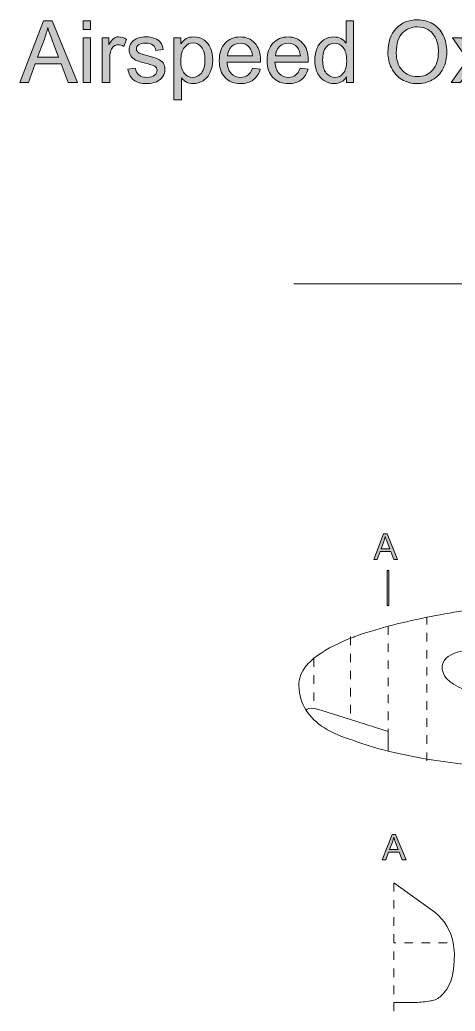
# Model space of a CAD drawing. Header units: millimetres. Extents: x 59 to 361, y 42 to 244.
# Drawn here: x 65 to 97.1, y 170.8 to 243.9 of the extents above; entities that cross this region are included whole.
import ezdxf

# ---------------------------------------------------------------- set-up
doc = ezdxf.new("R2010")
doc.units = ezdxf.units.MM
doc.header["$MEASUREMENT"] = 0
doc.layers.add('4-view', color=7, linetype='Continuous', lineweight=0)
doc.layers.add('Title', color=7, linetype='Continuous', lineweight=0)

# ---------------------------------------------------------------- blocks, each defined once
blk = doc.blocks.new('Block_0')
at = {"layer": '4-view'}
h = blk.add_hatch(color=1, dxfattribs=at)
h.dxf.hatch_style = 2
edge = h.paths.add_edge_path()
edge.add_spline(control_points=[(132.841, 207.99), (132.841, 207.99), (132.841, 210.406), (132.841, 210.406), (132.841, 210.435), (132.864, 210.458), (132.893, 210.458), (132.893, 210.458), (132.893, 210.458), (132.893, 210.458), (132.922, 210.458), (132.946, 210.435), (132.946, 210.406), (132.946, 210.406), (132.946, 210.406), (132.946, 210.406), (132.946, 210.406), (132.946, 207.99), (132.946, 207.99), (132.946, 207.961), (132.922, 207.938), (132.893, 207.938), (132.893, 207.938), (132.893, 207.938), (132.893, 207.938), (132.864, 207.938), (132.841, 207.961), (132.841, 207.99), (132.841, 207.99), (132.841, 207.99), (132.841, 207.99)], knot_values=[0, 0, 0, 0, 1, 1, 1, 2, 2, 2, 3, 3, 3, 4, 4, 4, 5, 5, 5, 6, 6, 6, 7, 7, 7, 8, 8, 8, 9, 9, 9, 10, 10, 10, 10], degree=3, periodic=0)
edge = h.paths.add_edge_path()
edge.add_spline(control_points=[(161.795, 206.937), (161.795, 206.937), (161.795, 209.772), (161.795, 209.772), (161.795, 209.801), (161.818, 209.825), (161.848, 209.825), (161.848, 209.825), (161.848, 209.825), (161.848, 209.825), (161.876, 209.825), (161.9, 209.801), (161.9, 209.772), (161.9, 209.772), (161.9, 209.772), (161.9, 209.772), (161.9, 209.772), (161.9, 206.937), (161.9, 206.937), (161.9, 206.908), (161.876, 206.884), (161.848, 206.884), (161.848, 206.884), (161.848, 206.884), (161.848, 206.884), (161.818, 206.884), (161.795, 206.908), (161.795, 206.937), (161.795, 206.937), (161.795, 206.937), (161.795, 206.937)], knot_values=[0, 0, 0, 0, 1, 1, 1, 2, 2, 2, 3, 3, 3, 4, 4, 4, 5, 5, 5, 6, 6, 6, 7, 7, 7, 8, 8, 8, 9, 9, 9, 10, 10, 10, 10], degree=3, periodic=0)
edge = h.paths.add_edge_path()
edge.add_spline(control_points=[(92.117, 200.742), (92.117, 200.742), (92.117, 203.263), (92.117, 203.263), (92.117, 203.292), (92.14, 203.316), (92.169, 203.316), (92.169, 203.316), (92.169, 203.316), (92.169, 203.316), (92.198, 203.316), (92.221, 203.292), (92.221, 203.263), (92.221, 203.263), (92.221, 203.263), (92.221, 203.263), (92.221, 203.263), (92.221, 200.742), (92.221, 200.742), (92.221, 200.713), (92.198, 200.69), (92.169, 200.69), (92.169, 200.69), (92.169, 200.69), (92.169, 200.69), (92.14, 200.69), (92.117, 200.713), (92.117, 200.742), (92.117, 200.742), (92.117, 200.742), (92.117, 200.742)], knot_values=[0, 0, 0, 0, 1, 1, 1, 2, 2, 2, 3, 3, 3, 4, 4, 4, 5, 5, 5, 6, 6, 6, 7, 7, 7, 8, 8, 8, 9, 9, 9, 10, 10, 10, 10], degree=3, periodic=0)
h = blk.add_hatch(color=1, dxfattribs=at)
h.dxf.hatch_style = 2
edge = h.paths.add_edge_path()
edge.add_spline(control_points=[(91.658, 204.886), (91.658, 204.886), (92.294, 204.886), (92.294, 204.886), (92.294, 204.886), (92.098, 205.406), (92.098, 205.406), (92.038, 205.564), (91.994, 205.694), (91.965, 205.795), (91.941, 205.675), (91.907, 205.555), (91.864, 205.437), (91.864, 205.437), (91.658, 204.886), (91.658, 204.886)], knot_values=[0, 0, 0, 0, 1, 1, 1, 2, 2, 2, 3, 3, 3, 4, 4, 4, 5, 5, 5, 5], degree=3, periodic=0)
edge = h.paths.add_edge_path()
edge.add_spline(control_points=[(91.116, 204.116), (91.116, 204.116), (91.837, 205.992), (91.837, 205.992), (91.837, 205.992), (92.104, 205.992), (92.104, 205.992), (92.104, 205.992), (92.872, 204.116), (92.872, 204.116), (92.872, 204.116), (92.589, 204.116), (92.589, 204.116), (92.589, 204.116), (92.37, 204.684), (92.37, 204.684), (92.37, 204.684), (91.586, 204.684), (91.586, 204.684), (91.586, 204.684), (91.38, 204.116), (91.38, 204.116), (91.38, 204.116), (91.116, 204.116), (91.116, 204.116)], knot_values=[0, 0, 0, 0, 1, 1, 1, 2, 2, 2, 3, 3, 3, 4, 4, 4, 5, 5, 5, 6, 6, 6, 7, 7, 7, 8, 8, 8, 8], degree=3, periodic=0)
h = blk.add_hatch(color=1, dxfattribs=at)
h.dxf.hatch_style = 2
edge = h.paths.add_edge_path()
edge.add_spline(control_points=[(92.287, 182.73), (92.287, 182.73), (92.923, 182.73), (92.923, 182.73), (92.923, 182.73), (92.727, 183.249), (92.727, 183.249), (92.667, 183.407), (92.623, 183.537), (92.594, 183.638), (92.57, 183.518), (92.536, 183.399), (92.493, 183.28), (92.493, 183.28), (92.287, 182.73), (92.287, 182.73)], knot_values=[0, 0, 0, 0, 1, 1, 1, 2, 2, 2, 3, 3, 3, 4, 4, 4, 5, 5, 5, 5], degree=3, periodic=0)
edge = h.paths.add_edge_path()
edge.add_spline(control_points=[(91.745, 181.96), (91.745, 181.96), (92.466, 183.835), (92.466, 183.835), (92.466, 183.835), (92.733, 183.835), (92.733, 183.835), (92.733, 183.835), (93.501, 181.96), (93.501, 181.96), (93.501, 181.96), (93.218, 181.96), (93.218, 181.96), (93.218, 181.96), (92.999, 182.528), (92.999, 182.528), (92.999, 182.528), (92.215, 182.528), (92.215, 182.528), (92.215, 182.528), (92.009, 181.96), (92.009, 181.96), (92.009, 181.96), (91.745, 181.96), (91.745, 181.96)], knot_values=[0, 0, 0, 0, 1, 1, 1, 2, 2, 2, 3, 3, 3, 4, 4, 4, 5, 5, 5, 6, 6, 6, 7, 7, 7, 8, 8, 8, 8], degree=3, periodic=0)
for points, knots in [([(91.116, 204.116), (91.116, 204.116), (91.837, 205.992), (91.837, 205.992), (91.837, 205.992), (92.104, 205.992), (92.104, 205.992), (92.104, 205.992), (92.872, 204.116), (92.872, 204.116), (92.872, 204.116), (92.589, 204.116), (92.589, 204.116), (92.589, 204.116), (92.37, 204.684), (92.37, 204.684), (92.37, 204.684), (91.586, 204.684), (91.586, 204.684), (91.586, 204.684), (91.38, 204.116), (91.38, 204.116), (91.38, 204.116), (91.116, 204.116), (91.116, 204.116)], [0, 0, 0, 0, 1, 1, 1, 2, 2, 2, 3, 3, 3, 4, 4, 4, 5, 5, 5, 6, 6, 6, 7, 7, 7, 8, 8, 8, 8]), ([(91.658, 204.886), (91.658, 204.886), (92.294, 204.886), (92.294, 204.886), (92.294, 204.886), (92.098, 205.406), (92.098, 205.406), (92.038, 205.564), (91.994, 205.694), (91.965, 205.795), (91.941, 205.675), (91.907, 205.555), (91.864, 205.437), (91.864, 205.437), (91.658, 204.886), (91.658, 204.886)], [0, 0, 0, 0, 1, 1, 1, 2, 2, 2, 3, 3, 3, 4, 4, 4, 5, 5, 5, 5]), ([(92.117, 200.742), (92.117, 200.742), (92.117, 203.263), (92.117, 203.263), (92.117, 203.292), (92.14, 203.316), (92.169, 203.316), (92.169, 203.316), (92.169, 203.316), (92.169, 203.316), (92.198, 203.316), (92.221, 203.292), (92.221, 203.263), (92.221, 203.263), (92.221, 203.263), (92.221, 203.263), (92.221, 203.263), (92.221, 200.742), (92.221, 200.742), (92.221, 200.713), (92.198, 200.69), (92.169, 200.69), (92.169, 200.69), (92.169, 200.69), (92.169, 200.69), (92.14, 200.69), (92.117, 200.713), (92.117, 200.742), (92.117, 200.742), (92.117, 200.742), (92.117, 200.742)], [0, 0, 0, 0, 1, 1, 1, 2, 2, 2, 3, 3, 3, 4, 4, 4, 5, 5, 5, 6, 6, 6, 7, 7, 7, 8, 8, 8, 9, 9, 9, 10, 10, 10, 10]), ([(91.745, 181.96), (91.745, 181.96), (92.466, 183.835), (92.466, 183.835), (92.466, 183.835), (92.733, 183.835), (92.733, 183.835), (92.733, 183.835), (93.501, 181.96), (93.501, 181.96), (93.501, 181.96), (93.218, 181.96), (93.218, 181.96), (93.218, 181.96), (92.999, 182.528), (92.999, 182.528), (92.999, 182.528), (92.215, 182.528), (92.215, 182.528), (92.215, 182.528), (92.009, 181.96), (92.009, 181.96), (92.009, 181.96), (91.745, 181.96), (91.745, 181.96)], [0, 0, 0, 0, 1, 1, 1, 2, 2, 2, 3, 3, 3, 4, 4, 4, 5, 5, 5, 6, 6, 6, 7, 7, 7, 8, 8, 8, 8]), ([(92.287, 182.73), (92.287, 182.73), (92.923, 182.73), (92.923, 182.73), (92.923, 182.73), (92.727, 183.249), (92.727, 183.249), (92.667, 183.407), (92.623, 183.537), (92.594, 183.638), (92.57, 183.518), (92.536, 183.399), (92.493, 183.28), (92.493, 183.28), (92.287, 182.73), (92.287, 182.73)], [0, 0, 0, 0, 1, 1, 1, 2, 2, 2, 3, 3, 3, 4, 4, 4, 5, 5, 5, 5])]:
    blk.add_open_spline(points, degree=3, knots=knots, dxfattribs=at)
blk = doc.blocks.new('Block_42')
at = {"layer": 'Title'}
h = blk.add_hatch(color=7, dxfattribs=at)
h.dxf.hatch_style = 2
edge = h.paths.add_edge_path()
edge.add_spline(control_points=[(66.33, 241.125), (66.33, 241.125), (67.871, 241.125), (67.871, 241.125), (67.871, 241.125), (67.397, 242.384), (67.397, 242.384), (67.252, 242.767), (67.145, 243.081), (67.074, 243.327), (67.016, 243.035), (66.935, 242.746), (66.829, 242.459), (66.829, 242.459), (66.33, 241.125), (66.33, 241.125)], knot_values=[0, 0, 0, 0, 1, 1, 1, 2, 2, 2, 3, 3, 3, 4, 4, 4, 5, 5, 5, 5], degree=3, periodic=0)
edge = h.paths.add_edge_path()
edge.add_spline(control_points=[(65.019, 239.259), (65.019, 239.259), (66.764, 243.804), (66.764, 243.804), (66.764, 243.804), (67.412, 243.804), (67.412, 243.804), (67.412, 243.804), (69.273, 239.259), (69.273, 239.259), (69.273, 239.259), (68.587, 239.259), (68.587, 239.259), (68.587, 239.259), (68.057, 240.635), (68.057, 240.635), (68.057, 240.635), (66.157, 240.635), (66.157, 240.635), (66.157, 240.635), (65.657, 239.259), (65.657, 239.259), (65.657, 239.259), (65.019, 239.259), (65.019, 239.259)], knot_values=[0, 0, 0, 0, 1, 1, 1, 2, 2, 2, 3, 3, 3, 4, 4, 4, 5, 5, 5, 6, 6, 6, 7, 7, 7, 8, 8, 8, 8], degree=3, periodic=0)
h = blk.add_hatch(color=7, dxfattribs=at)
h.dxf.hatch_style = 2
edge = h.paths.add_edge_path()
edge.add_spline(control_points=[(69.685, 239.259), (69.685, 239.259), (69.685, 242.552), (69.685, 242.552), (69.685, 242.552), (70.243, 242.552), (70.243, 242.552), (70.243, 242.552), (70.243, 239.259), (70.243, 239.259), (70.243, 239.259), (69.685, 239.259), (69.685, 239.259)], knot_values=[0, 0, 0, 0, 1, 1, 1, 2, 2, 2, 3, 3, 3, 4, 4, 4, 4], degree=3, periodic=0)
edge = h.paths.add_edge_path()
edge.add_spline(control_points=[(69.685, 243.162), (69.685, 243.162), (69.685, 243.804), (69.685, 243.804), (69.685, 243.804), (70.243, 243.804), (70.243, 243.804), (70.243, 243.804), (70.243, 243.162), (70.243, 243.162), (70.243, 243.162), (69.685, 243.162), (69.685, 243.162)], knot_values=[0, 0, 0, 0, 1, 1, 1, 2, 2, 2, 3, 3, 3, 4, 4, 4, 4], degree=3, periodic=0)
h = blk.add_hatch(color=7, dxfattribs=at)
h.dxf.hatch_style = 2
edge = h.paths.add_edge_path()
edge.add_spline(control_points=[(87.349, 240.902), (87.349, 240.48), (87.438, 240.165), (87.616, 239.956), (87.793, 239.748), (88.003, 239.643), (88.245, 239.643), (88.489, 239.643), (88.696, 239.743), (88.867, 239.942), (89.037, 240.142), (89.123, 240.446), (89.123, 240.856), (89.123, 241.306), (89.036, 241.637), (88.862, 241.848), (88.688, 242.059), (88.475, 242.164), (88.22, 242.164), (87.972, 242.164), (87.765, 242.063), (87.599, 241.86), (87.432, 241.658), (87.349, 241.338), (87.349, 240.902)], knot_values=[0, 0, 0, 0, 1, 1, 1, 2, 2, 2, 3, 3, 3, 4, 4, 4, 5, 5, 5, 6, 6, 6, 7, 7, 7, 8, 8, 8, 8], degree=3, periodic=0)
edge = h.paths.add_edge_path()
edge.add_spline(control_points=[(89.113, 239.259), (89.113, 239.259), (89.113, 239.674), (89.113, 239.674), (88.904, 239.348), (88.598, 239.184), (88.192, 239.184), (87.93, 239.184), (87.689, 239.257), (87.468, 239.401), (87.248, 239.546), (87.078, 239.748), (86.957, 240.008), (86.836, 240.267), (86.775, 240.565), (86.775, 240.902), (86.775, 241.231), (86.83, 241.529), (86.94, 241.797), (87.049, 242.064), (87.214, 242.269), (87.433, 242.412), (87.652, 242.555), (87.897, 242.626), (88.168, 242.626), (88.366, 242.626), (88.543, 242.584), (88.698, 242.5), (88.853, 242.417), (88.979, 242.308), (89.076, 242.173), (89.076, 242.173), (89.076, 243.804), (89.076, 243.804), (89.076, 243.804), (89.631, 243.804), (89.631, 243.804), (89.631, 243.804), (89.631, 239.259), (89.631, 239.259), (89.631, 239.259), (89.113, 239.259), (89.113, 239.259)], knot_values=[0, 0, 0, 0, 1, 1, 1, 2, 2, 2, 3, 3, 3, 4, 4, 4, 5, 5, 5, 6, 6, 6, 7, 7, 7, 8, 8, 8, 9, 9, 9, 10, 10, 10, 11, 11, 11, 12, 12, 12, 13, 13, 13, 14, 14, 14, 14], degree=3, periodic=0)
h = blk.add_hatch(color=7, dxfattribs=at)
h.dxf.hatch_style = 2
edge = h.paths.add_edge_path()
edge.add_spline(control_points=[(92.781, 241.463), (92.781, 240.916), (92.929, 240.484), (93.223, 240.169), (93.518, 239.854), (93.887, 239.696), (94.332, 239.696), (94.784, 239.696), (95.157, 239.855), (95.449, 240.173), (95.742, 240.492), (95.888, 240.943), (95.888, 241.528), (95.888, 241.898), (95.826, 242.221), (95.7, 242.497), (95.575, 242.773), (95.392, 242.987), (95.152, 243.139), (94.911, 243.291), (94.641, 243.367), (94.341, 243.367), (93.915, 243.367), (93.549, 243.221), (93.242, 242.928), (92.935, 242.636), (92.781, 242.148), (92.781, 241.463)], knot_values=[0, 0, 0, 0, 1, 1, 1, 2, 2, 2, 3, 3, 3, 4, 4, 4, 5, 5, 5, 6, 6, 6, 7, 7, 7, 8, 8, 8, 9, 9, 9, 9], degree=3, periodic=0)
edge = h.paths.add_edge_path()
edge.add_spline(control_points=[(92.161, 241.473), (92.161, 242.227), (92.364, 242.818), (92.769, 243.245), (93.174, 243.671), (93.697, 243.885), (94.338, 243.885), (94.757, 243.885), (95.136, 243.785), (95.473, 243.584), (95.809, 243.384), (96.066, 243.104), (96.243, 242.745), (96.42, 242.387), (96.508, 241.98), (96.508, 241.525), (96.508, 241.064), (96.415, 240.652), (96.229, 240.288), (96.043, 239.924), (95.78, 239.649), (95.438, 239.462), (95.097, 239.275), (94.729, 239.181), (94.335, 239.181), (93.907, 239.181), (93.524, 239.285), (93.187, 239.491), (92.85, 239.698), (92.595, 239.98), (92.422, 240.338), (92.248, 240.695), (92.161, 241.074), (92.161, 241.473)], knot_values=[0, 0, 0, 0, 1, 1, 1, 2, 2, 2, 3, 3, 3, 4, 4, 4, 5, 5, 5, 6, 6, 6, 7, 7, 7, 8, 8, 8, 9, 9, 9, 10, 10, 10, 11, 11, 11, 11], degree=3, periodic=0)
h = blk.add_hatch(color=7, dxfattribs=at)
h.dxf.hatch_style = 2
edge = h.paths.add_edge_path()
edge.add_spline(control_points=[(71.086, 239.259), (71.086, 239.259), (71.086, 242.552), (71.086, 242.552), (71.086, 242.552), (71.589, 242.552), (71.589, 242.552), (71.589, 242.552), (71.589, 242.052), (71.589, 242.052), (71.717, 242.286), (71.835, 242.44), (71.944, 242.514), (72.052, 242.589), (72.172, 242.626), (72.302, 242.626), (72.49, 242.626), (72.681, 242.566), (72.875, 242.446), (72.875, 242.446), (72.683, 241.928), (72.683, 241.928), (72.547, 242.009), (72.41, 242.049), (72.274, 242.049), (72.152, 242.049), (72.042, 242.013), (71.945, 241.939), (71.848, 241.866), (71.779, 241.764), (71.738, 241.634), (71.676, 241.435), (71.645, 241.218), (71.645, 240.983), (71.645, 240.983), (71.645, 239.259), (71.645, 239.259), (71.645, 239.259), (71.086, 239.259), (71.086, 239.259)], knot_values=[0, 0, 0, 0, 1, 1, 1, 2, 2, 2, 3, 3, 3, 4, 4, 4, 5, 5, 5, 6, 6, 6, 7, 7, 7, 8, 8, 8, 9, 9, 9, 10, 10, 10, 11, 11, 11, 12, 12, 12, 13, 13, 13, 13], degree=3, periodic=0)
h = blk.add_hatch(color=7, dxfattribs=at)
h.dxf.hatch_style = 2
edge = h.paths.add_edge_path()
edge.add_spline(control_points=[(72.984, 240.242), (72.984, 240.242), (73.536, 240.328), (73.536, 240.328), (73.567, 240.107), (73.653, 239.938), (73.795, 239.82), (73.936, 239.702), (74.134, 239.643), (74.389, 239.643), (74.645, 239.643), (74.835, 239.695), (74.959, 239.8), (75.083, 239.904), (75.145, 240.027), (75.145, 240.167), (75.145, 240.293), (75.09, 240.393), (74.981, 240.465), (74.904, 240.515), (74.714, 240.578), (74.41, 240.654), (74.001, 240.757), (73.717, 240.847), (73.559, 240.922), (73.401, 240.998), (73.281, 241.102), (73.199, 241.235), (73.118, 241.369), (73.077, 241.516), (73.077, 241.677), (73.077, 241.824), (73.111, 241.96), (73.178, 242.085), (73.245, 242.21), (73.336, 242.314), (73.452, 242.397), (73.539, 242.461), (73.657, 242.515), (73.807, 242.559), (73.957, 242.604), (74.118, 242.626), (74.289, 242.626), (74.548, 242.626), (74.775, 242.589), (74.97, 242.514), (75.165, 242.44), (75.309, 242.339), (75.402, 242.212), (75.495, 242.085), (75.56, 241.915), (75.595, 241.702), (75.595, 241.702), (75.049, 241.628), (75.049, 241.628), (75.024, 241.797), (74.952, 241.929), (74.834, 242.025), (74.715, 242.12), (74.547, 242.167), (74.33, 242.167), (74.073, 242.167), (73.89, 242.125), (73.781, 242.04), (73.671, 241.955), (73.617, 241.856), (73.617, 241.742), (73.617, 241.67), (73.639, 241.605), (73.685, 241.547), (73.73, 241.487), (73.802, 241.437), (73.899, 241.398), (73.954, 241.378), (74.119, 241.33), (74.392, 241.256), (74.786, 241.15), (75.062, 241.064), (75.218, 240.997), (75.374, 240.929), (75.497, 240.832), (75.585, 240.704), (75.674, 240.576), (75.719, 240.416), (75.719, 240.226), (75.719, 240.04), (75.664, 239.865), (75.556, 239.701), (75.447, 239.536), (75.291, 239.409), (75.086, 239.319), (74.882, 239.229), (74.65, 239.184), (74.392, 239.184), (73.964, 239.184), (73.638, 239.273), (73.413, 239.451), (73.189, 239.629), (73.046, 239.892), (72.984, 240.242)], knot_values=[0, 0, 0, 0, 1, 1, 1, 2, 2, 2, 3, 3, 3, 4, 4, 4, 5, 5, 5, 6, 6, 6, 7, 7, 7, 8, 8, 8, 9, 9, 9, 10, 10, 10, 11, 11, 11, 12, 12, 12, 13, 13, 13, 14, 14, 14, 15, 15, 15, 16, 16, 16, 17, 17, 17, 18, 18, 18, 19, 19, 19, 20, 20, 20, 21, 21, 21, 22, 22, 22, 23, 23, 23, 24, 24, 24, 25, 25, 25, 26, 26, 26, 27, 27, 27, 28, 28, 28, 29, 29, 29, 30, 30, 30, 31, 31, 31, 32, 32, 32, 33, 33, 33, 33], degree=3, periodic=0)
h = blk.add_hatch(color=7, dxfattribs=at)
h.dxf.hatch_style = 2
edge = h.paths.add_edge_path()
edge.add_spline(control_points=[(76.888, 240.887), (76.888, 240.463), (76.973, 240.15), (77.145, 239.947), (77.317, 239.745), (77.524, 239.643), (77.768, 239.643), (78.016, 239.643), (78.229, 239.748), (78.405, 239.958), (78.582, 240.168), (78.67, 240.493), (78.67, 240.933), (78.67, 241.353), (78.584, 241.667), (78.412, 241.876), (78.239, 242.084), (78.033, 242.189), (77.793, 242.189), (77.555, 242.189), (77.345, 242.078), (77.162, 241.856), (76.979, 241.633), (76.888, 241.31), (76.888, 240.887)], knot_values=[0, 0, 0, 0, 1, 1, 1, 2, 2, 2, 3, 3, 3, 4, 4, 4, 5, 5, 5, 6, 6, 6, 7, 7, 7, 8, 8, 8, 8], degree=3, periodic=0)
edge = h.paths.add_edge_path()
edge.add_spline(control_points=[(76.382, 237.997), (76.382, 237.997), (76.382, 242.552), (76.382, 242.552), (76.382, 242.552), (76.891, 242.552), (76.891, 242.552), (76.891, 242.552), (76.891, 242.124), (76.891, 242.124), (77.011, 242.291), (77.146, 242.417), (77.297, 242.5), (77.448, 242.584), (77.631, 242.626), (77.846, 242.626), (78.127, 242.626), (78.375, 242.554), (78.59, 242.409), (78.805, 242.264), (78.967, 242.06), (79.077, 241.797), (79.186, 241.533), (79.241, 241.244), (79.241, 240.93), (79.241, 240.593), (79.181, 240.29), (79.06, 240.02), (78.939, 239.75), (78.763, 239.544), (78.533, 239.4), (78.302, 239.256), (78.06, 239.184), (77.805, 239.184), (77.619, 239.184), (77.452, 239.224), (77.305, 239.302), (77.157, 239.381), (77.035, 239.48), (76.94, 239.6), (76.94, 239.6), (76.94, 237.997), (76.94, 237.997), (76.94, 237.997), (76.382, 237.997), (76.382, 237.997)], knot_values=[0, 0, 0, 0, 1, 1, 1, 2, 2, 2, 3, 3, 3, 4, 4, 4, 5, 5, 5, 6, 6, 6, 7, 7, 7, 8, 8, 8, 9, 9, 9, 10, 10, 10, 11, 11, 11, 12, 12, 12, 13, 13, 13, 14, 14, 14, 15, 15, 15, 15], degree=3, periodic=0)
h = blk.add_hatch(color=7, dxfattribs=at)
h.dxf.hatch_style = 2
edge = h.paths.add_edge_path()
edge.add_spline(control_points=[(80.335, 241.221), (80.335, 241.221), (82.174, 241.221), (82.174, 241.221), (82.149, 241.498), (82.079, 241.706), (81.963, 241.845), (81.786, 242.06), (81.555, 242.167), (81.272, 242.167), (81.016, 242.167), (80.8, 242.081), (80.625, 241.91), (80.451, 241.738), (80.354, 241.509), (80.335, 241.221)], knot_values=[0, 0, 0, 0, 1, 1, 1, 2, 2, 2, 3, 3, 3, 4, 4, 4, 5, 5, 5, 5], degree=3, periodic=0)
edge = h.paths.add_edge_path()
edge.add_spline(control_points=[(82.168, 240.319), (82.168, 240.319), (82.745, 240.248), (82.745, 240.248), (82.654, 239.911), (82.485, 239.649), (82.239, 239.463), (81.993, 239.277), (81.679, 239.184), (81.297, 239.184), (80.815, 239.184), (80.433, 239.333), (80.151, 239.629), (79.869, 239.926), (79.728, 240.342), (79.728, 240.877), (79.728, 241.431), (79.87, 241.861), (80.156, 242.167), (80.441, 242.473), (80.811, 242.626), (81.266, 242.626), (81.706, 242.626), (82.066, 242.476), (82.345, 242.176), (82.624, 241.877), (82.763, 241.455), (82.763, 240.911), (82.763, 240.878), (82.762, 240.829), (82.76, 240.763), (82.76, 240.763), (80.304, 240.763), (80.304, 240.763), (80.325, 240.401), (80.427, 240.124), (80.611, 239.932), (80.795, 239.739), (81.025, 239.643), (81.3, 239.643), (81.504, 239.643), (81.679, 239.697), (81.824, 239.804), (81.968, 239.912), (82.083, 240.084), (82.168, 240.319)], knot_values=[0, 0, 0, 0, 1, 1, 1, 2, 2, 2, 3, 3, 3, 4, 4, 4, 5, 5, 5, 6, 6, 6, 7, 7, 7, 8, 8, 8, 9, 9, 9, 10, 10, 10, 11, 11, 11, 12, 12, 12, 13, 13, 13, 14, 14, 14, 15, 15, 15, 15], degree=3, periodic=0)
h = blk.add_hatch(color=7, dxfattribs=at)
h.dxf.hatch_style = 2
edge = h.paths.add_edge_path()
edge.add_spline(control_points=[(83.867, 241.221), (83.867, 241.221), (85.706, 241.221), (85.706, 241.221), (85.681, 241.498), (85.611, 241.706), (85.495, 241.845), (85.317, 242.06), (85.087, 242.167), (84.803, 242.167), (84.547, 242.167), (84.332, 242.081), (84.157, 241.91), (83.982, 241.738), (83.886, 241.509), (83.867, 241.221)], knot_values=[0, 0, 0, 0, 1, 1, 1, 2, 2, 2, 3, 3, 3, 4, 4, 4, 5, 5, 5, 5], degree=3, periodic=0)
edge = h.paths.add_edge_path()
edge.add_spline(control_points=[(85.7, 240.319), (85.7, 240.319), (86.276, 240.248), (86.276, 240.248), (86.185, 239.911), (86.017, 239.649), (85.771, 239.463), (85.525, 239.277), (85.211, 239.184), (84.828, 239.184), (84.347, 239.184), (83.965, 239.333), (83.683, 239.629), (83.4, 239.926), (83.259, 240.342), (83.259, 240.877), (83.259, 241.431), (83.402, 241.861), (83.687, 242.167), (83.972, 242.473), (84.342, 242.626), (84.797, 242.626), (85.238, 242.626), (85.597, 242.476), (85.876, 242.176), (86.155, 241.877), (86.295, 241.455), (86.295, 240.911), (86.295, 240.878), (86.294, 240.829), (86.292, 240.763), (86.292, 240.763), (83.836, 240.763), (83.836, 240.763), (83.857, 240.401), (83.959, 240.124), (84.143, 239.932), (84.327, 239.739), (84.556, 239.643), (84.831, 239.643), (85.036, 239.643), (85.211, 239.697), (85.355, 239.804), (85.5, 239.912), (85.615, 240.084), (85.7, 240.319)], knot_values=[0, 0, 0, 0, 1, 1, 1, 2, 2, 2, 3, 3, 3, 4, 4, 4, 5, 5, 5, 6, 6, 6, 7, 7, 7, 8, 8, 8, 9, 9, 9, 10, 10, 10, 11, 11, 11, 12, 12, 12, 13, 13, 13, 14, 14, 14, 15, 15, 15, 15], degree=3, periodic=0)
h = blk.add_hatch(color=7, dxfattribs=at)
h.dxf.hatch_style = 2
edge = h.paths.add_edge_path()
edge.add_spline(control_points=[(96.84, 239.259), (96.84, 239.259), (98.043, 240.97), (98.043, 240.97), (98.043, 240.97), (96.93, 242.552), (96.93, 242.552), (96.93, 242.552), (97.627, 242.552), (97.627, 242.552), (97.627, 242.552), (98.133, 241.78), (98.133, 241.78), (98.228, 241.633), (98.304, 241.51), (98.362, 241.411), (98.453, 241.547), (98.537, 241.668), (98.613, 241.773), (98.613, 241.773), (99.168, 242.552), (99.168, 242.552), (99.168, 242.552), (99.835, 242.552), (99.835, 242.552), (99.835, 242.552), (98.697, 241.001), (98.697, 241.001), (98.697, 241.001), (99.922, 239.259), (99.922, 239.259), (99.922, 239.259), (99.237, 239.259), (99.237, 239.259), (99.237, 239.259), (98.561, 240.282), (98.561, 240.282), (98.561, 240.282), (98.381, 240.558), (98.381, 240.558), (98.381, 240.558), (97.516, 239.259), (97.516, 239.259), (97.516, 239.259), (96.84, 239.259), (96.84, 239.259)], knot_values=[0, 0, 0, 0, 1, 1, 1, 2, 2, 2, 3, 3, 3, 4, 4, 4, 5, 5, 5, 6, 6, 6, 7, 7, 7, 8, 8, 8, 9, 9, 9, 10, 10, 10, 11, 11, 11, 12, 12, 12, 13, 13, 13, 14, 14, 14, 15, 15, 15, 15], degree=3, periodic=0)
for points, knots in [([(65.019, 239.259), (65.019, 239.259), (66.764, 243.804), (66.764, 243.804), (66.764, 243.804), (67.412, 243.804), (67.412, 243.804), (67.412, 243.804), (69.273, 239.259), (69.273, 239.259), (69.273, 239.259), (68.587, 239.259), (68.587, 239.259), (68.587, 239.259), (68.057, 240.635), (68.057, 240.635), (68.057, 240.635), (66.157, 240.635), (66.157, 240.635), (66.157, 240.635), (65.657, 239.259), (65.657, 239.259), (65.657, 239.259), (65.019, 239.259), (65.019, 239.259)], [0, 0, 0, 0, 1, 1, 1, 2, 2, 2, 3, 3, 3, 4, 4, 4, 5, 5, 5, 6, 6, 6, 7, 7, 7, 8, 8, 8, 8]), ([(69.685, 243.162), (69.685, 243.162), (69.685, 243.804), (69.685, 243.804), (69.685, 243.804), (70.243, 243.804), (70.243, 243.804), (70.243, 243.804), (70.243, 243.162), (70.243, 243.162), (70.243, 243.162), (69.685, 243.162), (69.685, 243.162)], [0, 0, 0, 0, 1, 1, 1, 2, 2, 2, 3, 3, 3, 4, 4, 4, 4]), ([(89.113, 239.259), (89.113, 239.259), (89.113, 239.674), (89.113, 239.674), (88.904, 239.348), (88.598, 239.184), (88.192, 239.184), (87.93, 239.184), (87.689, 239.257), (87.468, 239.401), (87.248, 239.546), (87.078, 239.748), (86.957, 240.008), (86.836, 240.267), (86.775, 240.565), (86.775, 240.902), (86.775, 241.231), (86.83, 241.529), (86.94, 241.797), (87.049, 242.064), (87.214, 242.269), (87.433, 242.412), (87.652, 242.555), (87.897, 242.626), (88.168, 242.626), (88.366, 242.626), (88.543, 242.584), (88.698, 242.5), (88.853, 242.417), (88.979, 242.308), (89.076, 242.173), (89.076, 242.173), (89.076, 243.804), (89.076, 243.804), (89.076, 243.804), (89.631, 243.804), (89.631, 243.804), (89.631, 243.804), (89.631, 239.259), (89.631, 239.259), (89.631, 239.259), (89.113, 239.259), (89.113, 239.259)], [0, 0, 0, 0, 1, 1, 1, 2, 2, 2, 3, 3, 3, 4, 4, 4, 5, 5, 5, 6, 6, 6, 7, 7, 7, 8, 8, 8, 9, 9, 9, 10, 10, 10, 11, 11, 11, 12, 12, 12, 13, 13, 13, 14, 14, 14, 14]), ([(92.161, 241.473), (92.161, 242.227), (92.364, 242.818), (92.769, 243.245), (93.174, 243.671), (93.697, 243.885), (94.338, 243.885), (94.757, 243.885), (95.136, 243.785), (95.473, 243.584), (95.809, 243.384), (96.066, 243.104), (96.243, 242.745), (96.42, 242.387), (96.508, 241.98), (96.508, 241.525), (96.508, 241.064), (96.415, 240.652), (96.229, 240.288), (96.043, 239.924), (95.78, 239.649), (95.438, 239.462), (95.097, 239.275), (94.729, 239.181), (94.335, 239.181), (93.907, 239.181), (93.524, 239.285), (93.187, 239.491), (92.85, 239.698), (92.595, 239.98), (92.422, 240.338), (92.248, 240.695), (92.161, 241.074), (92.161, 241.473)], [0, 0, 0, 0, 1, 1, 1, 2, 2, 2, 3, 3, 3, 4, 4, 4, 5, 5, 5, 6, 6, 6, 7, 7, 7, 8, 8, 8, 9, 9, 9, 10, 10, 10, 11, 11, 11, 11]), ([(92.781, 241.463), (92.781, 240.916), (92.929, 240.484), (93.223, 240.169), (93.518, 239.854), (93.887, 239.696), (94.332, 239.696), (94.784, 239.696), (95.157, 239.855), (95.449, 240.173), (95.742, 240.492), (95.888, 240.943), (95.888, 241.528), (95.888, 241.898), (95.826, 242.221), (95.7, 242.497), (95.575, 242.773), (95.392, 242.987), (95.152, 243.139), (94.911, 243.291), (94.641, 243.367), (94.341, 243.367), (93.915, 243.367), (93.549, 243.221), (93.242, 242.928), (92.935, 242.636), (92.781, 242.148), (92.781, 241.463)], [0, 0, 0, 0, 1, 1, 1, 2, 2, 2, 3, 3, 3, 4, 4, 4, 5, 5, 5, 6, 6, 6, 7, 7, 7, 8, 8, 8, 9, 9, 9, 9]), ([(66.33, 241.125), (66.33, 241.125), (67.871, 241.125), (67.871, 241.125), (67.871, 241.125), (67.397, 242.384), (67.397, 242.384), (67.252, 242.767), (67.145, 243.081), (67.074, 243.327), (67.016, 243.035), (66.935, 242.746), (66.829, 242.459), (66.829, 242.459), (66.33, 241.125), (66.33, 241.125)], [0, 0, 0, 0, 1, 1, 1, 2, 2, 2, 3, 3, 3, 4, 4, 4, 5, 5, 5, 5]), ([(71.086, 239.259), (71.086, 239.259), (71.086, 242.552), (71.086, 242.552), (71.086, 242.552), (71.589, 242.552), (71.589, 242.552), (71.589, 242.552), (71.589, 242.052), (71.589, 242.052), (71.717, 242.286), (71.835, 242.44), (71.944, 242.514), (72.052, 242.589), (72.172, 242.626), (72.302, 242.626), (72.49, 242.626), (72.681, 242.566), (72.875, 242.446), (72.875, 242.446), (72.683, 241.928), (72.683, 241.928), (72.547, 242.009), (72.41, 242.049), (72.274, 242.049), (72.152, 242.049), (72.042, 242.013), (71.945, 241.939), (71.848, 241.866), (71.779, 241.764), (71.738, 241.634), (71.676, 241.435), (71.645, 241.218), (71.645, 240.983), (71.645, 240.983), (71.645, 239.259), (71.645, 239.259), (71.645, 239.259), (71.086, 239.259), (71.086, 239.259)], [0, 0, 0, 0, 1, 1, 1, 2, 2, 2, 3, 3, 3, 4, 4, 4, 5, 5, 5, 6, 6, 6, 7, 7, 7, 8, 8, 8, 9, 9, 9, 10, 10, 10, 11, 11, 11, 12, 12, 12, 13, 13, 13, 13]), ([(72.984, 240.242), (72.984, 240.242), (73.536, 240.328), (73.536, 240.328), (73.567, 240.107), (73.653, 239.938), (73.795, 239.82), (73.936, 239.702), (74.134, 239.643), (74.389, 239.643), (74.645, 239.643), (74.835, 239.695), (74.959, 239.8), (75.083, 239.904), (75.145, 240.027), (75.145, 240.167), (75.145, 240.293), (75.09, 240.393), (74.981, 240.465), (74.904, 240.515), (74.714, 240.578), (74.41, 240.654), (74.001, 240.757), (73.717, 240.847), (73.559, 240.922), (73.401, 240.998), (73.281, 241.102), (73.199, 241.235), (73.118, 241.369), (73.077, 241.516), (73.077, 241.677), (73.077, 241.824), (73.111, 241.96), (73.178, 242.085), (73.245, 242.21), (73.336, 242.314), (73.452, 242.397), (73.539, 242.461), (73.657, 242.515), (73.807, 242.559), (73.957, 242.604), (74.118, 242.626), (74.289, 242.626), (74.548, 242.626), (74.775, 242.589), (74.97, 242.514), (75.165, 242.44), (75.309, 242.339), (75.402, 242.212), (75.495, 242.085), (75.56, 241.915), (75.595, 241.702), (75.595, 241.702), (75.049, 241.628), (75.049, 241.628), (75.024, 241.797), (74.952, 241.929), (74.834, 242.025), (74.715, 242.12), (74.547, 242.167), (74.33, 242.167), (74.073, 242.167), (73.89, 242.125), (73.781, 242.04), (73.671, 241.955), (73.617, 241.856), (73.617, 241.742), (73.617, 241.67), (73.639, 241.605), (73.685, 241.547), (73.73, 241.487), (73.802, 241.437), (73.899, 241.398), (73.954, 241.378), (74.119, 241.33), (74.392, 241.256), (74.786, 241.15), (75.062, 241.064), (75.218, 240.997), (75.374, 240.929), (75.497, 240.832), (75.585, 240.704), (75.674, 240.576), (75.719, 240.416), (75.719, 240.226), (75.719, 240.04), (75.664, 239.865), (75.556, 239.701), (75.447, 239.536), (75.291, 239.409), (75.086, 239.319), (74.882, 239.229), (74.65, 239.184), (74.392, 239.184), (73.964, 239.184), (73.638, 239.273), (73.413, 239.451), (73.189, 239.629), (73.046, 239.892), (72.984, 240.242)], [0, 0, 0, 0, 1, 1, 1, 2, 2, 2, 3, 3, 3, 4, 4, 4, 5, 5, 5, 6, 6, 6, 7, 7, 7, 8, 8, 8, 9, 9, 9, 10, 10, 10, 11, 11, 11, 12, 12, 12, 13, 13, 13, 14, 14, 14, 15, 15, 15, 16, 16, 16, 17, 17, 17, 18, 18, 18, 19, 19, 19, 20, 20, 20, 21, 21, 21, 22, 22, 22, 23, 23, 23, 24, 24, 24, 25, 25, 25, 26, 26, 26, 27, 27, 27, 28, 28, 28, 29, 29, 29, 30, 30, 30, 31, 31, 31, 32, 32, 32, 33, 33, 33, 33]), ([(76.382, 237.997), (76.382, 237.997), (76.382, 242.552), (76.382, 242.552), (76.382, 242.552), (76.891, 242.552), (76.891, 242.552), (76.891, 242.552), (76.891, 242.124), (76.891, 242.124), (77.011, 242.291), (77.146, 242.417), (77.297, 242.5), (77.448, 242.584), (77.631, 242.626), (77.846, 242.626), (78.127, 242.626), (78.375, 242.554), (78.59, 242.409), (78.805, 242.264), (78.967, 242.06), (79.077, 241.797), (79.186, 241.533), (79.241, 241.244), (79.241, 240.93), (79.241, 240.593), (79.181, 240.29), (79.06, 240.02), (78.939, 239.75), (78.763, 239.544), (78.533, 239.4), (78.302, 239.256), (78.06, 239.184), (77.805, 239.184), (77.619, 239.184), (77.452, 239.224), (77.305, 239.302), (77.157, 239.381), (77.035, 239.48), (76.94, 239.6), (76.94, 239.6), (76.94, 237.997), (76.94, 237.997), (76.94, 237.997), (76.382, 237.997), (76.382, 237.997)], [0, 0, 0, 0, 1, 1, 1, 2, 2, 2, 3, 3, 3, 4, 4, 4, 5, 5, 5, 6, 6, 6, 7, 7, 7, 8, 8, 8, 9, 9, 9, 10, 10, 10, 11, 11, 11, 12, 12, 12, 13, 13, 13, 14, 14, 14, 15, 15, 15, 15]), ([(82.168, 240.319), (82.168, 240.319), (82.745, 240.248), (82.745, 240.248), (82.654, 239.911), (82.485, 239.649), (82.239, 239.463), (81.993, 239.277), (81.679, 239.184), (81.297, 239.184), (80.815, 239.184), (80.433, 239.333), (80.151, 239.629), (79.869, 239.926), (79.728, 240.342), (79.728, 240.877), (79.728, 241.431), (79.87, 241.861), (80.156, 242.167), (80.441, 242.473), (80.811, 242.626), (81.266, 242.626), (81.706, 242.626), (82.066, 242.476), (82.345, 242.176), (82.624, 241.877), (82.763, 241.455), (82.763, 240.911), (82.763, 240.878), (82.762, 240.829), (82.76, 240.763), (82.76, 240.763), (80.304, 240.763), (80.304, 240.763), (80.325, 240.401), (80.427, 240.124), (80.611, 239.932), (80.795, 239.739), (81.025, 239.643), (81.3, 239.643), (81.504, 239.643), (81.679, 239.697), (81.824, 239.804), (81.968, 239.912), (82.083, 240.084), (82.168, 240.319)], [0, 0, 0, 0, 1, 1, 1, 2, 2, 2, 3, 3, 3, 4, 4, 4, 5, 5, 5, 6, 6, 6, 7, 7, 7, 8, 8, 8, 9, 9, 9, 10, 10, 10, 11, 11, 11, 12, 12, 12, 13, 13, 13, 14, 14, 14, 15, 15, 15, 15]), ([(85.7, 240.319), (85.7, 240.319), (86.276, 240.248), (86.276, 240.248), (86.185, 239.911), (86.017, 239.649), (85.771, 239.463), (85.525, 239.277), (85.211, 239.184), (84.828, 239.184), (84.347, 239.184), (83.965, 239.333), (83.683, 239.629), (83.4, 239.926), (83.259, 240.342), (83.259, 240.877), (83.259, 241.431), (83.402, 241.861), (83.687, 242.167), (83.972, 242.473), (84.342, 242.626), (84.797, 242.626), (85.238, 242.626), (85.597, 242.476), (85.876, 242.176), (86.155, 241.877), (86.295, 241.455), (86.295, 240.911), (86.295, 240.878), (86.294, 240.829), (86.292, 240.763), (86.292, 240.763), (83.836, 240.763), (83.836, 240.763), (83.857, 240.401), (83.959, 240.124), (84.143, 239.932), (84.327, 239.739), (84.556, 239.643), (84.831, 239.643), (85.036, 239.643), (85.211, 239.697), (85.355, 239.804), (85.5, 239.912), (85.615, 240.084), (85.7, 240.319)], [0, 0, 0, 0, 1, 1, 1, 2, 2, 2, 3, 3, 3, 4, 4, 4, 5, 5, 5, 6, 6, 6, 7, 7, 7, 8, 8, 8, 9, 9, 9, 10, 10, 10, 11, 11, 11, 12, 12, 12, 13, 13, 13, 14, 14, 14, 15, 15, 15, 15]), ([(69.685, 239.259), (69.685, 239.259), (69.685, 242.552), (69.685, 242.552), (69.685, 242.552), (70.243, 242.552), (70.243, 242.552), (70.243, 242.552), (70.243, 239.259), (70.243, 239.259), (70.243, 239.259), (69.685, 239.259), (69.685, 239.259)], [0, 0, 0, 0, 1, 1, 1, 2, 2, 2, 3, 3, 3, 4, 4, 4, 4]), ([(76.888, 240.887), (76.888, 240.463), (76.973, 240.15), (77.145, 239.947), (77.317, 239.745), (77.524, 239.643), (77.768, 239.643), (78.016, 239.643), (78.229, 239.748), (78.405, 239.958), (78.582, 240.168), (78.67, 240.493), (78.67, 240.933), (78.67, 241.353), (78.584, 241.667), (78.412, 241.876), (78.239, 242.084), (78.033, 242.189), (77.793, 242.189), (77.555, 242.189), (77.345, 242.078), (77.162, 241.856), (76.979, 241.633), (76.888, 241.31), (76.888, 240.887)], [0, 0, 0, 0, 1, 1, 1, 2, 2, 2, 3, 3, 3, 4, 4, 4, 5, 5, 5, 6, 6, 6, 7, 7, 7, 8, 8, 8, 8]), ([(80.335, 241.221), (80.335, 241.221), (82.174, 241.221), (82.174, 241.221), (82.149, 241.498), (82.079, 241.706), (81.963, 241.845), (81.786, 242.06), (81.555, 242.167), (81.272, 242.167), (81.016, 242.167), (80.8, 242.081), (80.625, 241.91), (80.451, 241.738), (80.354, 241.509), (80.335, 241.221)], [0, 0, 0, 0, 1, 1, 1, 2, 2, 2, 3, 3, 3, 4, 4, 4, 5, 5, 5, 5]), ([(83.867, 241.221), (83.867, 241.221), (85.706, 241.221), (85.706, 241.221), (85.681, 241.498), (85.611, 241.706), (85.495, 241.845), (85.317, 242.06), (85.087, 242.167), (84.803, 242.167), (84.547, 242.167), (84.332, 242.081), (84.157, 241.91), (83.982, 241.738), (83.886, 241.509), (83.867, 241.221)], [0, 0, 0, 0, 1, 1, 1, 2, 2, 2, 3, 3, 3, 4, 4, 4, 5, 5, 5, 5]), ([(87.349, 240.902), (87.349, 240.48), (87.438, 240.165), (87.616, 239.956), (87.793, 239.748), (88.003, 239.643), (88.245, 239.643), (88.489, 239.643), (88.696, 239.743), (88.867, 239.942), (89.037, 240.142), (89.123, 240.446), (89.123, 240.856), (89.123, 241.306), (89.036, 241.637), (88.862, 241.848), (88.688, 242.059), (88.475, 242.164), (88.22, 242.164), (87.972, 242.164), (87.765, 242.063), (87.599, 241.86), (87.432, 241.658), (87.349, 241.338), (87.349, 240.902)], [0, 0, 0, 0, 1, 1, 1, 2, 2, 2, 3, 3, 3, 4, 4, 4, 5, 5, 5, 6, 6, 6, 7, 7, 7, 8, 8, 8, 8]), ([(96.84, 239.259), (96.84, 239.259), (98.043, 240.97), (98.043, 240.97), (98.043, 240.97), (96.93, 242.552), (96.93, 242.552), (96.93, 242.552), (97.627, 242.552), (97.627, 242.552), (97.627, 242.552), (98.133, 241.78), (98.133, 241.78), (98.228, 241.633), (98.304, 241.51), (98.362, 241.411), (98.453, 241.547), (98.537, 241.668), (98.613, 241.773), (98.613, 241.773), (99.168, 242.552), (99.168, 242.552), (99.168, 242.552), (99.835, 242.552), (99.835, 242.552), (99.835, 242.552), (98.697, 241.001), (98.697, 241.001), (98.697, 241.001), (99.922, 239.259), (99.922, 239.259), (99.922, 239.259), (99.237, 239.259), (99.237, 239.259), (99.237, 239.259), (98.561, 240.282), (98.561, 240.282), (98.561, 240.282), (98.381, 240.558), (98.381, 240.558), (98.381, 240.558), (97.516, 239.259), (97.516, 239.259), (97.516, 239.259), (96.84, 239.259), (96.84, 239.259)], [0, 0, 0, 0, 1, 1, 1, 2, 2, 2, 3, 3, 3, 4, 4, 4, 5, 5, 5, 6, 6, 6, 7, 7, 7, 8, 8, 8, 9, 9, 9, 10, 10, 10, 11, 11, 11, 12, 12, 12, 13, 13, 13, 14, 14, 14, 15, 15, 15, 15])]:
    blk.add_open_spline(points, degree=3, knots=knots, dxfattribs=at)
blk = doc.blocks.new('Block_41')
at = {"layer": 'Title'}
blk.add_blockref('Block_42', (0, 0), dxfattribs=at)

msp = doc.modelspace()

# ---------------------------------------------------------------- linework, layer by layer
at = {"layer": '4-view', "color": 7, "lineweight": 18}
for p, q in [((85.237, 224.419), (191.546, 224.419)), ((95.028, 199.321), (95.028, 199.844)), ((92.172, 199.179), (92.172, 198.55)), ((95.028, 198.063), (95.028, 198.691)), ((92.172, 197.921), (92.172, 197.292)), ((95.028, 196.805), (95.028, 197.434)), ((86.712, 196.826), (86.712, 196.197)), ((89.416, 197.161), (89.416, 196.532)), ((92.172, 196.664), (92.172, 196.035)), ((89.416, 195.904), (89.416, 195.275)), ((95.028, 195.547), (95.028, 196.176)), ((86.712, 195.568), (86.712, 194.939)), ((92.172, 195.406), (92.172, 194.777)), ((89.416, 194.646), (89.416, 194.017)), ((95.028, 194.29), (95.028, 194.918)), ((86.712, 194.311), (86.712, 193.682)), ((92.172, 194.148), (92.172, 193.519)), ((95.028, 193.032), (95.028, 193.661)), ((89.416, 193.388), (89.416, 192.759)), ((92.172, 192.89), (92.172, 192.261)), ((95.028, 191.774), (95.028, 192.403)), ((92.172, 191.632), (92.172, 191.439)), ((95.028, 190.516), (95.028, 191.145)), ((92.596, 179.627), (92.596, 180.255)), ((92.596, 178.369), (92.596, 178.997)), ((92.596, 177.111), (92.596, 177.74)), ((92.596, 175.853), (92.596, 176.482)), ((92.596, 175.843), (92.596, 175.853)), ((92.754, 175.853), (92.596, 175.853)), ((94.012, 175.853), (93.383, 175.853)), ((95.269, 175.853), (94.64, 175.853)), ((96.527, 175.853), (95.898, 175.853)), ((92.596, 174.585), (92.596, 175.214)), ((92.596, 173.327), (92.596, 173.956)), ((92.596, 172.07), (92.596, 172.699)), ((92.596, 170.812), (92.596, 171.441))]:
    msp.add_line(p, q, dxfattribs=at)
for points in [[(89.416, 198.419), (89.416, 198.299), (89.416, 197.79)], [(95.028, 189.253), (95.028, 189.395), (95.028, 189.887)]]:
    msp.add_lwpolyline(points, dxfattribs=at)
for points, knots in [([(97.759, 200.342), (96.789, 200.185), (95.883, 200.017), (95.028, 199.844), (93.991, 199.635), (93.037, 199.415), (92.172, 199.179), (91.266, 198.938), (90.448, 198.686), (89.73, 198.419), (89.62, 198.382), (89.515, 198.341), (89.416, 198.299), (88.247, 197.843), (87.346, 197.35), (86.712, 196.826), (86.486, 196.643), (86.297, 196.454), (86.14, 196.26), (85.768, 195.793), (85.585, 195.306), (85.6, 194.798), (85.616, 194.122), (85.8, 193.519), (86.14, 192.985)], [0, 0, 0, 0, 1, 1, 1, 2, 2, 2, 3, 3, 3, 4, 4, 4, 5, 5, 5, 6, 6, 6, 7, 7, 7, 8, 8, 8, 8]), ([(97.706, 197.366), (96.747, 197.193), (96.239, 196.821), (96.176, 196.25), (96.097, 195.574), (96.621, 195.008), (97.738, 194.551)], [0, 0, 0, 0, 1, 1, 1, 2, 2, 2, 2]), ([(92.172, 189.982), (92.172, 189.982), (92.172, 191.439), (92.172, 191.439), (92.172, 191.439), (89.416, 192.309), (89.416, 192.309), (89.416, 192.309), (87.288, 192.985), (87.288, 192.985), (87.063, 193.053), (86.874, 193.1), (86.712, 193.121), (86.413, 193.163), (86.219, 193.121), (86.14, 192.99), (86.14, 192.99), (86.14, 192.985), (86.14, 192.985)], [0, 0, 0, 0, 1, 1, 1, 2, 2, 2, 3, 3, 3, 4, 4, 4, 5, 5, 5, 6, 6, 6, 6]), ([(86.14, 192.985), (86.764, 191.999), (87.938, 191.255), (89.656, 190.757), (90.427, 190.469), (91.266, 190.212), (92.172, 189.982)], [0, 0, 0, 0, 1, 1, 1, 2, 2, 2, 2]), ([(92.172, 189.982), (93.058, 189.762), (94.012, 189.568), (95.028, 189.395), (95.93, 189.248), (96.883, 189.122), (97.889, 189.012)], [0, 0, 0, 0, 1, 1, 1, 2, 2, 2, 2]), ([(92.596, 171.446), (92.596, 171.446), (94.216, 171.446), (94.216, 171.446), (94.578, 171.467), (94.939, 171.509), (95.296, 171.577), (95.416, 171.582), (95.531, 171.608), (95.647, 171.656), (95.914, 171.776), (96.139, 171.949), (96.317, 172.185), (96.847, 172.803), (97.093, 173.762), (97.062, 175.067), (97.056, 175.34), (97.025, 175.602), (96.978, 175.853), (96.805, 176.744), (96.354, 177.499), (95.636, 178.112), (95.636, 178.112), (92.596, 180.26), (92.596, 180.26)], [0, 0, 0, 0, 1, 1, 1, 2, 2, 2, 3, 3, 3, 4, 4, 4, 5, 5, 5, 6, 6, 6, 7, 7, 7, 8, 8, 8, 8])]:
    msp.add_open_spline(points, degree=3, knots=knots, dxfattribs=at)

# ---------------------------------------------------------------- block references
at = {"layer": '4-view'}
msp.add_blockref('Block_0', (0, 0), dxfattribs=at)
at = {"layer": 'Title'}
msp.add_blockref('Block_41', (0, 0), dxfattribs=at)

doc.saveas('drawing.dxf')
